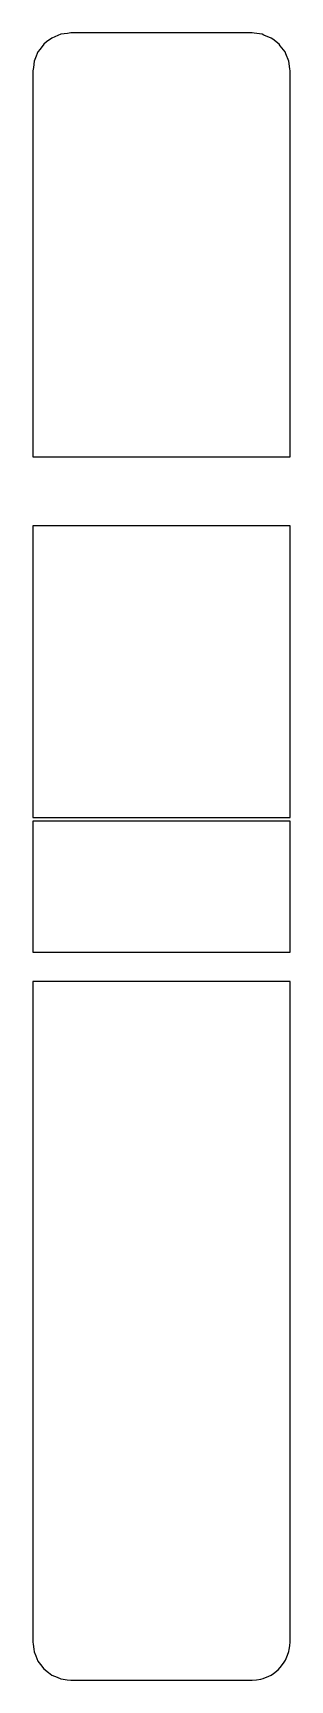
# Model space of a CAD drawing. Header units: metres. Extents: x 2.4 to 16, y -16 to 71.
import ezdxf

# ---------------------------------------------------------------- set-up
doc = ezdxf.new("R2010")
doc.units = ezdxf.units.M

msp = doc.modelspace()

# ---------------------------------------------------------------- linework, layer by layer
for p, q in [((3.127, 70.522), (2.986, 70.414)), ((3.4, 70.732), (3.127, 70.522)), ((3.564, 70.8), (3.4, 70.732)), ((3.882, 70.932), (3.564, 70.8)), ((4.224, 70.977), (3.882, 70.932)), ((4.4, 71), (4.224, 70.977)), ((11.538, 71), (4.4, 71)), ((13.17, 71), (11.538, 71)), ((14, 71), (13.17, 71)), ((14.108, 70.986), (14, 71)), ((14.518, 70.932), (14.108, 70.986)), ((14.619, 70.89), (14.518, 70.932)), ((15, 70.732), (14.619, 70.89)), ((15.087, 70.665), (15, 70.732)), ((15.414, 70.414), (15.087, 70.665)), ((2.536, 69.682), (2.468, 69.518)), ((2.668, 70), (2.536, 69.682)), ((2.776, 70.141), (2.668, 70)), ((2.986, 70.414), (2.776, 70.141)), ((15.481, 70.327), (15.414, 70.414)), ((15.732, 70), (15.481, 70.327)), ((15.774, 69.899), (15.732, 70)), ((15.932, 69.518), (15.774, 69.899)), ((2.423, 69.176), (2.4, 69)), ((2.4, 69), (2.4, 67.325)), ((2.468, 69.518), (2.423, 69.176)), ((15.986, 69.108), (15.932, 69.518)), ((16, 69), (15.986, 69.108)), ((16, 67.894), (16, 69)), ((16, 67.71), (16, 67.894)), ((2.4, 67.325), (2.4, 67.183)), ((2.4, 67.183), (2.4, 67.022)), ((2.4, 67.022), (2.4, 66.859)), ((16, 67.513), (16, 67.71)), ((16, 67.321), (16, 67.513)), ((16, 59.79), (16, 67.321)), ((16, 67.321), (16, 67.321)), ((2.4, 66.859), (2.4, 57.37)), ((16, 50.613), (16, 59.79)), ((2.4, 57.37), (2.4, 51.365)), ((2.4, 51.365), (2.4, 50.613)), ((2.4, 50.613), (2.4, 48.608)), ((16, 48.608), (16, 50.613)), ((2.4, 48.608), (10.273, 48.608)), ((10.273, 48.608), (16, 48.608)), ((8.127, 44.961), (2.4, 44.961)), ((2.4, 44.961), (2.4, 42.733)), ((16, 44.961), (8.127, 44.961)), ((16, 39.948), (16, 44.961)), ((2.4, 42.733), (2.4, 39.948)), ((2.4, 39.948), (2.4, 38.799)), ((16, 38.033), (16, 39.948)), ((2.4, 38.799), (2.4, 38.033)), ((2.4, 38.033), (2.4, 34.18)), ((16, 29.556), (16, 38.033)), ((2.4, 34.18), (2.4, 29.556)), ((2.4, 29.556), (15.713, 29.556)), ((2.687, 29.373), (2.4, 29.373)), ((2.4, 29.373), (2.4, 25.605)), ((16, 29.373), (2.687, 29.373)), ((15.713, 29.556), (16, 29.556)), ((16, 29.556), (16, 29.556)), ((16, 28.64), (16, 29.373)), ((16, 22.444), (16, 28.64)), ((2.4, 25.605), (2.4, 22.444)), ((2.4, 22.444), (4.833, 22.444)), ((4.833, 22.444), (16, 22.444)), ((16, 22.444), (16, 22.444)), ((13.567, 20.895), (2.4, 20.895)), ((2.4, 20.895), (2.4, 17.017)), ((16, 20.895), (13.567, 20.895)), ((16, 13.784), (16, 20.895)), ((2.4, 17.017), (2.4, 13.784)), ((2.4, 13.784), (2.4, 12.472)), ((16, 12.472), (16, 13.784)), ((2.4, 12.472), (2.4, 11.815)), ((16, 11.322), (16, 12.472)), ((2.4, 11.815), (2.4, 8.411)), ((16, 7.483), (16, 11.322)), ((2.4, 8.411), (2.4, 6.895)), ((16, -0.906), (16, 7.483)), ((2.4, 6.895), (2.4, 6.818)), ((2.4, 6.818), (2.4, 1.406)), ((2.4, 1.406), (2.4, 1.079)), ((2.4, 1.079), (2.4, 0.779)), ((2.4, 0.779), (2.4, 0.53)), ((2.4, 0.53), (2.4, -7.025)), ((16, -8.711), (16, -0.906)), ((2.4, -7.025), (2.4, -7.434)), ((2.4, -7.434), (2.4, -7.63)), ((2.4, -7.63), (2.4, -13.977)), ((16, -9.158), (16, -8.711)), ((16, -9.647), (16, -9.158)), ((16, -10.137), (16, -9.647)), ((16, -10.238), (16, -10.137)), ((16, -10.137), (16, -10.137)), ((16, -10.334), (16, -10.238)), ((16, -10.797), (16, -10.334)), ((16, -10.891), (16, -10.797)), ((16, -11.301), (16, -10.891)), ((16, -11.637), (16, -11.301)), ((16, -14), (16, -11.637)), ((2.4, -13.977), (2.4, -14)), ((2.4, -14), (2.407, -14.112)), ((2.407, -14.112), (2.448, -14.367)), ((2.448, -14.367), (2.468, -14.518)), ((2.468, -14.518), (2.552, -14.719)), ((2.552, -14.719), (2.668, -15)), ((15.757, -14.954), (15.869, -14.684)), ((15.869, -14.684), (15.937, -14.496)), ((15.937, -14.496), (15.956, -14.39)), ((15.956, -14.39), (15.973, -14.305)), ((15.973, -14.305), (15.989, -14.179)), ((15.989, -14.179), (16, -14)), ((2.668, -15), (2.801, -15.173)), ((2.801, -15.173), (2.986, -15.414)), ((2.986, -15.414), (3.227, -15.599)), ((3.227, -15.599), (3.401, -15.733)), ((14.998, -15.733), (15.123, -15.645)), ((15.123, -15.645), (15.367, -15.458)), ((15.367, -15.458), (15.478, -15.343)), ((15.478, -15.343), (15.66, -15.106)), ((15.66, -15.106), (15.757, -14.954)), ((3.401, -15.733), (3.681, -15.849)), ((3.681, -15.849), (3.882, -15.932)), ((3.882, -15.932), (4.004, -15.948)), ((4.004, -15.948), (4.209, -15.981)), ((4.209, -15.981), (4.4, -16)), ((4.4, -16), (10.934, -16)), ((10.934, -16), (14, -16)), ((14, -16), (14.229, -15.981)), ((14.229, -15.981), (14.448, -15.947)), ((14.448, -15.947), (14.576, -15.914)), ((14.576, -15.914), (14.872, -15.791)), ((14.872, -15.791), (14.998, -15.733))]:
    msp.add_line(p, q)

doc.saveas('drawing.dxf')
